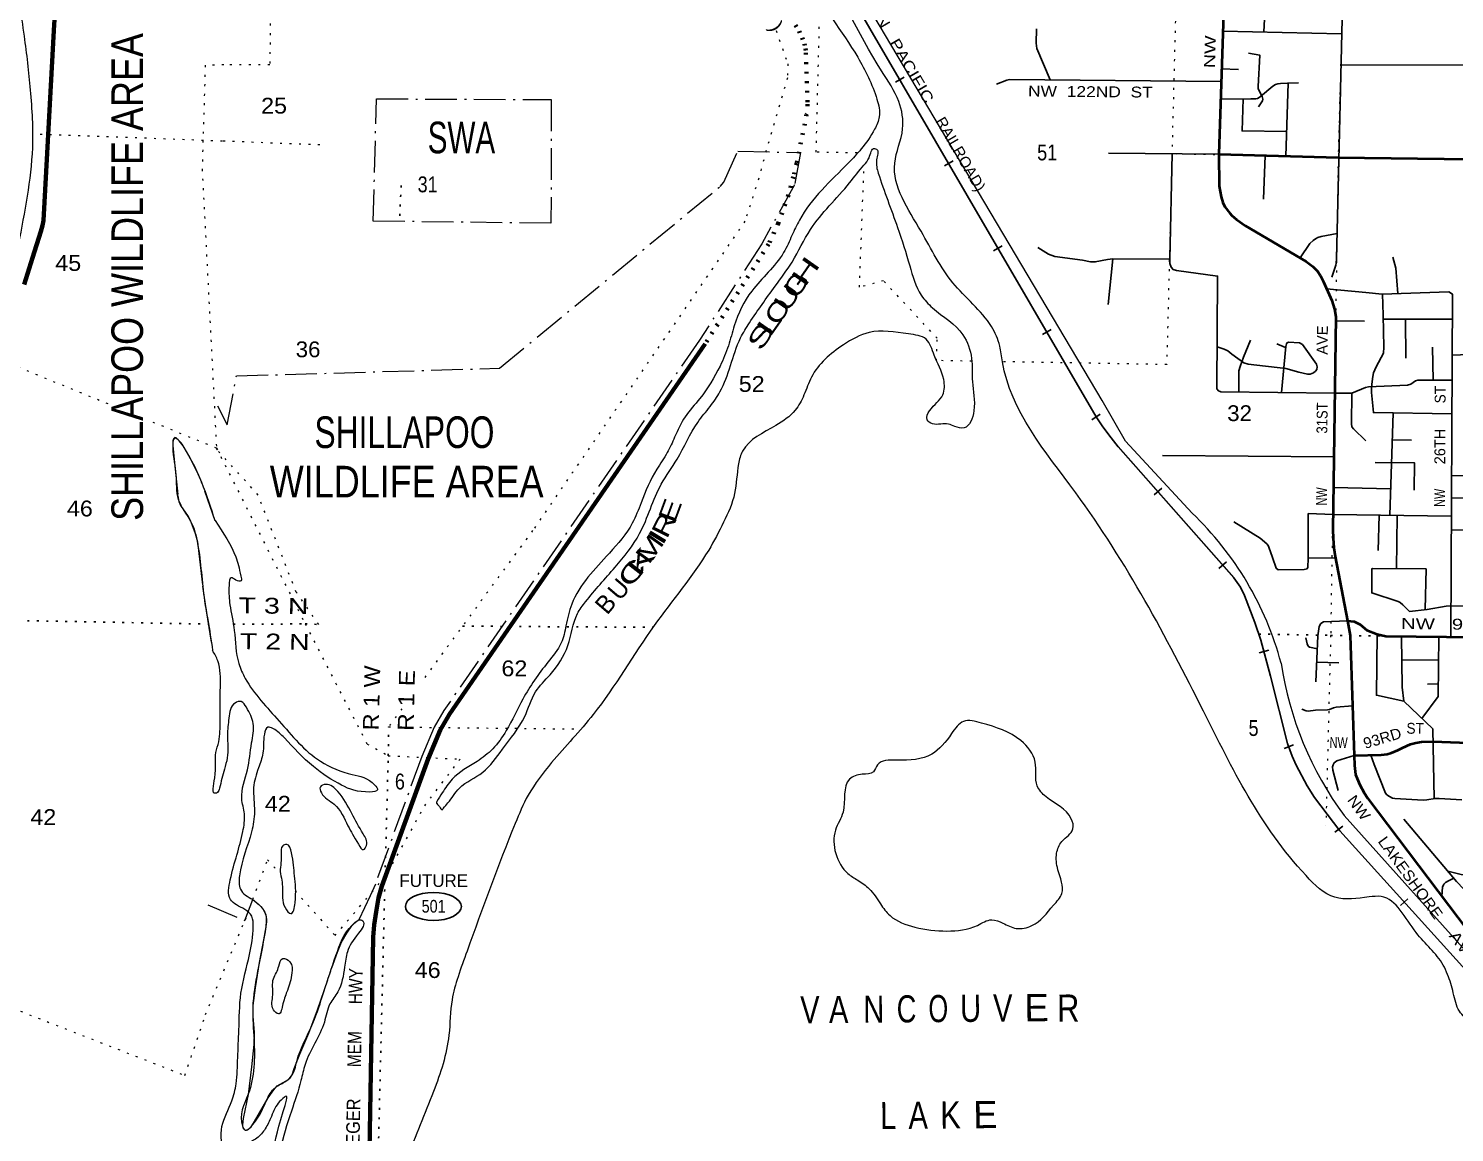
# Model space of a CAD drawing. Header units: feet. Extents: x -481249 to -254670, y -730376 to -544252.
# Drawn here: x -449858 to -434086, y -662794 to -650586 of the extents above; entities that cross this region are included whole.
import ezdxf
from ezdxf.enums import TextEntityAlignment as Align

# ---------------------------------------------------------------- set-up
doc = ezdxf.new("R2010")
doc.units = ezdxf.units.FT
doc.header["$LTSCALE"] = 70
doc.linetypes.add('DOT_DASHED', pattern=[7.7, 5, -1.2, 0.3, -1.2])
doc.linetypes.add('DOTTED', pattern=[1.5, 0.3, -1.2])
for name, color, linetype, lineweight in [('23', 7, 'Continuous', 70), ('26', 7, 'Continuous', 40), ('27', 7, 'Continuous', 13), ('29', 7, 'Continuous', 25), ('34', 7, 'Continuous', 25), ('39', 7, 'Continuous', 13), ('41', 7, 'Continuous', 13), ('44', 7, 'DOT_DASHED', 13), ('51', 7, 'DOTTED', 35), ('52', 7, 'Continuous', 25), ('6', 7, 'DOTTED', 25), ('7', 7, 'DOTTED', 13)]:
    doc.layers.add(name, color=color, linetype=linetype, lineweight=lineweight)
doc.layers.add('30', color=7, linetype='Continuous')

msp = doc.modelspace()

# ---------------------------------------------------------------- linework, layer by layer
at = {"layer": '23'}
for points in [[(-448273.37, -641237.6), (-448324.82, -643076.05), (-448342.41, -646132.74), (-448350.02, -646254.87), (-448361.07, -646338.92), (-448374.33, -646431.81), (-448393.12, -646516.45), (-448897.17, -648609.35), (-448934.71, -648728.13), (-449527.28, -650190.02), (-449543.27, -650245.53), (-449553.78, -650303.59), (-449575.1, -650541.88), (-449691.39, -652708.4), (-449702.45, -652765.9), (-449720.13, -652832.26), (-449815.18, -653121.31), (-449906.94, -653417.3)], [(-442374.07, -654074.84), (-445201.37, -658169.7), (-445305.22, -658346.38), (-445438.59, -658662.63), (-445949.61, -660069.77), (-445985.19, -660199.67), (-446013.43, -660353.91), (-446034.62, -660498.75), (-446045.67, -660634.25), (-446128.55, -665347.74)]]:
    msp.add_lwpolyline(points, dxfattribs=at)
at = {"layer": '26'}
for points in [[(-435995.36, -645291.79), (-436504.94, -646598.11), (-436513.8, -646644.89), (-436521.42, -646701.74), (-436524.21, -646868.6), (-436691.91, -651975.39)], [(-436691.91, -651975.39), (-435371.28, -652013.67), (-432735.37, -652045.45)], [(-436691.91, -651975.39), (-436687.14, -652330.61), (-436666.7, -652448.18), (-436647.86, -652511.78), (-436626.68, -652556.53), (-436570.18, -652629.54), (-436546.64, -652655.45), (-436497.18, -652698.48), (-436398.33, -652768.5), (-435724.43, -653160.89), (-435652.09, -653219.54), (-435600.3, -653271.35), (-435567.34, -653320.82), (-435534.94, -653386.86), (-435442.57, -653594.03), (-435411.97, -653688.24), (-435399.16, -653774.11), (-435430.8, -656129.48), (-435427.83, -656220.3), (-435420.96, -656327.28), (-435404.91, -656426.24), (-435269.42, -657135.26)], [(-435269.42, -657135.26), (-435238.06, -657299.34), (-435194.51, -658624.85)], [(-435269.42, -657135.26), (-435196.61, -657142.75), (-435127.07, -657178.57), (-435056.49, -657240.99), (-434941.94, -657283.97), (-434843.76, -657304.44), (-432834.79, -657326.52)], [(-435194.51, -658624.85), (-434896.26, -658619.8), (-434829.5, -658611.27), (-434782.63, -658597.06), (-434713.03, -658567.22), (-434659.06, -658541.64), (-434572.41, -658501.85), (-434514.18, -658484.79), (-434451.68, -658474.84), (-434323.72, -658470.47), (-432853.84, -658527.46)], [(-435194.51, -658624.85), (-435190.83, -658736.7), (-435180.28, -658833.68), (-435163.8, -658880.79), (-435133.19, -658951.46), (-435084.11, -659037.68), (-435043.73, -659099.86), (-433487.55, -661158.17), (-433255.54, -661520.52), (-432945.7, -662081.61), (-432905.93, -662179.19), (-432777.28, -662593.13)]]:
    msp.add_lwpolyline(points, dxfattribs=at)
at = {"layer": '29'}
for p, q in [((-436184.59, -650411.76), (-436193.1, -650624.86)), ((-436647.21, -650614.2), (-435333.96, -650645.04)), ((-436473.26, -651038.01), (-436660.99, -651033.72)), ((-435342.75, -650990.77), (-433979.54, -650986.31)), ((-435950.46, -651996.88), (-435924.82, -651189.9)), ((-436691.91, -651975.39), (-437910.79, -651965.02)), ((-436179.92, -651990.23), (-436196.84, -652472.06)), ((-437864.18, -653134.67), (-437914.87, -653639.7)), ((-435080.6, -653823.06), (-435399.76, -653819.06)), ((-434874.9, -653801.66), (-434110.26, -653800.06)), ((-434628.89, -653801.15), (-434623.89, -654231.12)), ((-435954.98, -654112.99), (-436052.17, -654072.48)), ((-434327.15, -654110), (-434322.56, -654476.02)), ((-434761.99, -654837.05), (-434798.97, -655969.09)), ((-434562.68, -655137.97), (-434771.76, -655136.2)), ((-435419.96, -655322.77), (-437314.63, -655306.37)), ((-434789.45, -655677.58), (-435424.53, -655662.45)), ((-434120.08, -655777.07), (-433594.11, -655778.69)), ((-435428.52, -655959.87), (-434121.08, -655979.01)), ((-434920.13, -655967.31), (-434929.22, -656357.47)), ((-434721.1, -655970.23), (-434727.47, -656559.47)), ((-433781.12, -656136.67), (-434121.83, -656130.69)), ((-435703.67, -656438.63), (-435402.35, -656442.04)), ((-435609.76, -657592.36), (-435364.51, -657601.6)), ((-434261.21, -657570.59), (-434668.37, -657567.51)), ((-434264.93, -657833.86), (-434384.98, -657836.68))]:
    msp.add_line(p, q, dxfattribs=at)
for points in [[(-435301.89, -649383.11), (-435388.97, -653131.76), (-435396.04, -653181.22), (-435399.01, -653204.54), (-435440.42, -653335.97)], [(-438557.51, -651155.53), (-438704.01, -650806.91), (-438712.97, -650749.26), (-438709.66, -650589.01)], [(-436365.36, -650859.37), (-436239.64, -650880.78), (-436258.81, -651228), (-436255.67, -651254.31), (-436212.57, -651336.74), (-436207.02, -651369.32), (-436209.37, -651386.99), (-436215.24, -651398.66), (-436253.8, -651452.18)], [(-436665.58, -651173.68), (-439007.63, -651151.21), (-439035.48, -651156.75), (-439152.15, -651203.53)], [(-435811.09, -651187.4), (-435931.08, -651190.04), (-436011.63, -651195.02), (-436038.7, -651198.55), (-436065.77, -651206.8), (-436095.37, -651222.15), (-436230.56, -651339.88), (-436246.71, -651350.34), (-436265.87, -651358.72), (-436281.17, -651362.26), (-436338.81, -651363.29), (-436672.01, -651369.25)], [(-436422.96, -651364.8), (-436434.19, -651717.93), (-435941.77, -651723.51)], [(-437209.89, -651972.89), (-437233.66, -653135.8), (-437234.61, -653183.58), (-437220.61, -653223.88), (-437198.9, -653250.11), (-437159.28, -653263.66), (-436705.86, -653323.64), (-436715.35, -654572.59), (-436695.52, -654593.29), (-436669.69, -654603.08), (-435410.51, -654619.32)], [(-435382.52, -652854.02), (-435560.83, -652886.79), (-435595.64, -652898.54), (-435624.39, -652910.35), (-435649.1, -652929.19), (-435684.34, -652965.49), (-435790.76, -653122.27)], [(-437233.66, -653135.92), (-437863.43, -653134.67), (-437922.01, -653138.82), (-438059.71, -653166.42), (-438112.7, -653164.73), (-438201.47, -653148.82), (-438505.83, -653108.2), (-438576.63, -653082.62), (-438693.78, -653007.35)], [(-434766.27, -653115.78), (-434733.6, -653238.06), (-434712.04, -653516.54)], [(-435500.37, -653464.4), (-435066.38, -653506.08), (-434886.62, -653522.11), (-434146.61, -653498.51), (-434108.88, -653522.92), (-434127.7, -657311.9)], [(-434881.33, -653521.94), (-434875.78, -653757.68), (-434868.72, -654110.99), (-434871.68, -654175.78), (-434953.46, -654327.69), (-434979.98, -654392.39), (-434989.94, -654435.45), (-434999.35, -654520.07), (-435004.07, -654573.24), (-435004.34, -654611.95), (-434982.75, -654834.02), (-434115.45, -654845.92)], [(-436000.1, -654611.71), (-435952.54, -654103.59), (-435944.55, -654072.74), (-435937.49, -654063.32), (-435922.03, -654055.97), (-435800.15, -654063.34), (-435765.64, -654082.16), (-435610.74, -654297.31), (-435603.21, -654327.13), (-435609.39, -654357.28), (-435622.04, -654374.23), (-435643.23, -654393.08), (-435680.89, -654407.21), (-435711.91, -654408.08), (-435807.62, -654385.01), (-435951.15, -654345.42), (-436368.29, -654298.86), (-436414.33, -654284.22), (-436547.26, -654188.78), (-436591.93, -654150.47), (-436634.61, -654131.84), (-436711.81, -654106.41)], [(-436341.65, -654033.23), (-436417.66, -654222.23), (-436457.75, -654324.77), (-436469.26, -654371.53), (-436469.85, -654605.66)], [(-434112.24, -654200.14), (-433836.15, -654187.51), (-433783.83, -654156.12), (-433748.16, -654141.61), (-433731.66, -654138.73), (-433539.77, -654142.9)], [(-434113.61, -654476.21), (-434491.05, -654475.87), (-434515.6, -654481.97), (-434569.74, -654520.84), (-434605.58, -654528.53), (-435037.03, -654549.69), (-435069.71, -654555.25), (-435221.84, -654616.84), (-435410.51, -654619.32)], [(-435221.84, -654616.84), (-435226.02, -654959.17), (-435219.48, -654991.93), (-435202.61, -655013.39), (-435066.08, -655144.84)], [(-434962.72, -655385.83), (-434527.37, -655390), (-434530.17, -655692.5)], [(-434410.49, -657012.64), (-434400.24, -656563), (-434987.35, -656556.66), (-434998.19, -656560.65), (-435000.28, -656828.31), (-434708.63, -656921.03), (-434685.09, -656935.16), (-434657.8, -656958.09), (-434582.63, -657032.89), (-434388.44, -657009.11), (-434176.6, -656975.2), (-434120.13, -656972.17), (-433648.3, -656973.52), (-433582.71, -655527.36), (-433624.64, -655522.89), (-433880.66, -655531.98), (-433988.28, -655528.97), (-434118.86, -655531.35)], [(-435428.52, -655959.87), (-435702.57, -655951.02), (-435703.92, -656446.63), (-435706.96, -656542.52), (-435716.19, -656559.47), (-435747.22, -656568.04), (-436034, -656571.25), (-436058.97, -656554.52), (-436099.68, -656436.15), (-436137.58, -656321.57), (-436146.99, -656302.73), (-436160.03, -656285.58), (-436233.33, -656222.8), (-436527.27, -656041.6)], [(-435269.42, -657135.26), (-435535.55, -657148), (-435563.19, -657165.97), (-435582.09, -657199.43), (-435595.19, -657301.21), (-435620.68, -657810.53)], [(-435602.41, -657445.42), (-435690.5, -657426.03), (-435704.44, -657415.64), (-435714.13, -657391.79), (-435729.41, -657325.67)], [(-434941.94, -657283.97), (-434948.52, -657960.04), (-434645.33, -658025.42), (-434326.73, -658330.8), (-434310.07, -659103.97)], [(-434671.25, -657305.75), (-434665.66, -657871.31), (-434645.33, -658025.42)], [(-434257.54, -657310.43), (-434266.9, -657973.75), (-434447.5, -658215.04)], [(-435212.53, -658076.4), (-435392.52, -658092.25), (-435423.86, -658098.55), (-435466.68, -658115.8), (-435490.06, -658119.78), (-435622.05, -658122.28), (-435705.62, -658133.47), (-435726.11, -658131.1), (-435773.89, -658112.57)], [(-435194.51, -658624.85), (-435387.83, -658684.63), (-435416.08, -658704.65), (-435427.85, -658728.21), (-435434.91, -658750.59), (-435431.28, -658785.94), (-435373.74, -659012.42)], [(-435011.98, -658621.76), (-434972.77, -658725.18), (-434848.22, -659040.35), (-434832.26, -659060.33), (-434805.18, -659080.35), (-434771.05, -659096.83), (-434744.89, -659099.48), (-434431.21, -659119.02), (-434393.21, -659117.45), (-434301.07, -659102.51), (-434254.32, -659100.96), (-434003.3, -659113.87)], [(-434646.66, -659327.6), (-434064.31, -660017.68), (-433898.26, -660193.43), (-433877.06, -660208.3), (-433846.46, -660220.08), (-433802.91, -660228.32), (-433774.64, -660224.8), (-433732.27, -660189.31)], [(-432892.21, -659826.1), (-433495.02, -659813.1), (-433739.29, -659846.31), (-433932.22, -659938.05), (-433958.29, -659945.68), (-433973.59, -659945.68), (-434012.23, -659941.14), (-434160, -659904.29)], [(-434225.69, -660181.86), (-434216.37, -660080.93), (-434203.11, -660046.95), (-434185.82, -660029.32), (-434152.5, -660012.8), (-434098.36, -659984.53)]]:
    msp.add_lwpolyline(points, dxfattribs=at)
at = {"layer": '34'}
for p, q in [((-440173.06, -651123.78), (-440268.66, -651179.43)), ((-439631.43, -652049.13), (-439727.02, -652104.78)), ((-439087.47, -652988.84), (-439183.07, -653044.49)), ((-438545.84, -653914.19), (-438641.43, -653969.84)), ((-438003.97, -654850.48), (-438095.13, -654913.13)), ((-437323.64, -655669.42), (-437406.61, -655742.57)), ((-436607.49, -656485.55), (-436690.45, -656558.7)), ((-436138.7, -657462.13), (-436245.53, -657490.79)), ((-435867.19, -658508.43), (-435971.11, -658546.32)), ((-435322.27, -659405.55), (-435410.14, -659472.73)), ((-434600.59, -660210.52), (-434682.65, -660284.69))]:
    msp.add_line(p, q, dxfattribs=at)
at = {"layer": '34', "lineweight": 13}
msp.add_line((-433622.33, -661166.35), (-435306.85, -659290.21), dxfattribs=at)
at = {"layer": '34'}
msp.add_lwpolyline([(-433512.03, -661496.34), (-435353.41, -659459.02), (-435634.54, -659091.3), (-435716, -658959.14), (-435837.04, -658733.21), (-435879.44, -658634.23), (-435930.99, -658492.84), (-436120.91, -657749.2), (-436227.82, -657350.71), (-436292.42, -657155.8), (-436406.66, -656856.29), (-436453.68, -656762.22), (-436524.82, -656661.85), (-437804.62, -655210.45), (-437908.21, -655078.55), (-437982.2, -654978.57), (-438049.49, -654880.65), (-440901.31, -649981.18), (-441031.76, -649742.09), (-441093.25, -649605.17), (-442429.61, -645788.88), (-442575.86, -645388.88), (-442638.99, -645180.88), (-443547.78, -641207.59)], dxfattribs=at)
at = {"layer": '34', "lineweight": 13}
for points in [[(-433511.18, -661495.64), (-435352.56, -659458.32), (-435633.63, -659090.68), (-435715.05, -658958.59), (-435836.05, -658732.73), (-435878.42, -658633.82), (-435929.94, -658492.51), (-436119.85, -657748.92), (-436226.77, -657350.39), (-436291.38, -657155.43), (-436405.65, -656855.85), (-436452.73, -656761.65), (-436523.96, -656661.17), (-437803.77, -655209.75), (-437907.34, -655077.88), (-437981.3, -654977.93), (-438048.56, -654880.06), (-440900.35, -649980.64), (-441030.77, -649741.6), (-441092.23, -649604.76), (-442428.57, -645788.51), (-442574.82, -645388.53), (-442637.93, -645180.6), (-443546.72, -641207.31)], [(-436987.9, -655944.98), (-437723.23, -655150.62), (-437982.75, -654699.36), (-440856.43, -649853.89)]]:
    msp.add_lwpolyline(points, dxfattribs=at)
for centre, radius, start, end in [((-439457, -658532.45), 3576.51, 15.05841, 46.34101), ((-432231.51, -657033.33), 3814.61, 188.59245, 216.27344)]:
    msp.add_arc(centre, radius, start, end, dxfattribs=at)
at = {"layer": '39'}
for points in [[(-448817.68, -639214.43), (-448735.82, -639478.37), (-448585.35, -640029.42), (-448563.24, -640882.15), (-448598.15, -641344.13), (-448588.51, -641428.22), (-448637.08, -641592.47), (-448832.04, -642345.25), (-448848.28, -642568.29), (-448815.36, -642820.67), (-448618.72, -643650.41), (-448651.3, -643743.28), (-448670.02, -643912.37), (-448673.88, -644049.95), (-448625.02, -644161.1), (-448552.86, -644296.85), (-448540.83, -644652.4), (-448561.33, -644813.45), (-448591.14, -644950.3), (-448594.22, -645131.81), (-448621.97, -645194.88), (-448732.16, -645275.57), (-448820.02, -645201.24), (-448886.84, -645017.74), (-448862.08, -644918.67), (-448800.54, -644790.7), (-448771.06, -644665.82), (-448769.66, -644615.97), (-448843.39, -644607.89), (-448958.25, -644712.39), (-449110.85, -644951.52), (-449168.42, -645223.28), (-449316.54, -645873.62), (-449487.18, -646543.28), (-449690.6, -647455.47), (-449750.28, -647731.15), (-449862.91, -648113.1), (-450016.03, -648871.06), (-449966.9, -648972.23), (-449890.3, -649092.14), (-449901.07, -649119.78), (-450012.46, -649100.65), (-450092.52, -649104.37), (-450134.2, -649236.89), (-450133.19, -649486.36), (-450032.69, -649966.15), (-449906.48, -650670.17), (-449839.23, -651266.76), (-449815.15, -651906.02), (-449968.88, -652971.28), (-450082.44, -653672.49), (-450169.81, -654294.62), (-450241.55, -654715.64), (-450461.46, -655717.16), (-450608.56, -656259.77), (-450668.12, -656459.63), (-450703.8, -656520.48), (-450744.69, -656553.25), (-450776.54, -656548.35), (-450758.22, -656465.06), (-450742.51, -656403.64), (-450757.98, -656385.24), (-450899.68, -656449.07), (-451144.7, -656633.69), (-451312.24, -656978.16), (-451393.46, -657380.96), (-451415.35, -657520.03), (-451461.4, -657594.55), (-451543.52, -657672.04), (-451871.49, -657964.07), (-452092.23, -658281.09), (-452232.91, -658879.75), (-452291.02, -659384.98), (-452301.99, -659634.11), (-452370.81, -660164.97), (-452409.64, -660481.16), (-452416.09, -660925.99), (-452394.47, -661367.62), (-452265.32, -662395.01), (-452121.56, -662971.81), (-451983.52, -663181.27), (-451416.52, -663704.23), (-451278.15, -663973.57), (-451164.83, -664138.42), (-451086.58, -664270.35), (-450933.23, -664576.03)], [(-446564.33, -639283.46), (-446539.71, -639354.8), (-446229.67, -640267.62), (-446218.68, -640545.53), (-446199.15, -640773.58), (-446213.72, -641197.1), (-446273.41, -641726.02), (-446203.94, -642328.35), (-446217.58, -642665.94), (-446322.18, -642724.71), (-446373.28, -642828.05), (-446368.59, -642950.01), (-446400.35, -643113.53), (-446405.92, -643259.35), (-446389.7, -643423.41), (-446390.78, -643523.32), (-446333.65, -643601.91), (-446081.62, -643776.64), (-446038.61, -643867.05), (-445960.39, -644029.82), (-445932.3, -644020.14), (-445962.47, -643851.93), (-446054.92, -643710.99), (-446267.37, -643574.68), (-446280.92, -643532.56), (-446277.64, -643414.69), (-446290.62, -643320.61), (-446303.37, -643204.56), (-446299.83, -643062.7), (-446285.94, -642887), (-446225.54, -642847.71), (-446118.82, -642962.83), (-446015.5, -643207.82), (-445766.58, -643670.29), (-445562.81, -644056.3), (-445238.9, -644609.55), (-445062.59, -644761.44), (-444349.27, -644987.35), (-443856.11, -645234.75), (-443518.94, -645486.38), (-443194.16, -645959.7), (-443024.4, -646347.33), (-442758.03, -646859.96), (-442415.44, -647535.33), (-442291.25, -647884.47), (-442026.34, -648532.98), (-441841.09, -648966.75), (-441502.84, -649674.05), (-441481.48, -649732.25), (-441503.79, -649761.97), (-441584.38, -649819.02), (-441625.07, -649884.5), (-441496.91, -649865.97), (-441420.78, -649850.85), (-441276.5, -650006.36), (-440686.4, -650904.37), (-440473.48, -651368.43), (-440447.59, -651562.57), (-440499.05, -651699.89), (-440647.36, -651918.04), (-440788.98, -652072.32), (-441331.64, -652705.69), (-441413.43, -652874.63), (-441505.44, -653063.45), (-441857.92, -653489.13), (-442052, -653872.64), (-442116.36, -654093.74), (-442208.76, -654318.53), (-442432.56, -654677.72), (-442594.69, -654879.73), (-442711.1, -655106.24), (-442792.89, -655275.18), (-442908.85, -655459.73), (-443082.8, -655831.47), (-443179.2, -656056.21), (-443432.69, -656387.09), (-443848.65, -656951.94), (-443913.21, -657191.03), (-443965.23, -657380.3), (-444113.5, -657594.45), (-444389.79, -658001.02), (-444573.51, -658350.67), (-444723.64, -658552.81), (-444897.07, -658690.74), (-445171.11, -658887.49), (-445280.7, -659038.13), (-445341.7, -659133.37)], [(-433903.58, -663026.04), (-433808.18, -663079.08), (-433902.83, -663141.96), (-434077.7, -663227.91), (-434197.13, -663364.45), (-434168.27, -663468.7), (-433852.1, -663628.16), (-433483.3, -663728.27), (-433262.29, -663812.71), (-433048.86, -663859.09), (-432993.96, -663773.78), (-432988.13, -663603.97), (-433171.39, -663356.08), (-433152.73, -663294.34), (-433056.1, -663233.48), (-433035.08, -663137.79), (-433074.56, -663091.38), (-433132.97, -663130.69), (-433175.44, -663176.17), (-433248.93, -663131.37), (-433295.55, -663004.94), (-433260.34, -662891.43), (-433247.2, -662785.66), (-433381.6, -662456.38), (-433562.58, -662182.54), (-433913.95, -661579.02), (-434030.56, -661453.79), (-434098.35, -661251.17), (-434162.12, -661046.61), (-434210.97, -660942.13), (-434510.99, -660583.01), (-434896.56, -660184.94), (-435030.57, -660189.42), (-435408.48, -660193.13), (-435727.79, -659953.69), (-436861.78, -658136.22), (-438275.21, -655720.04), (-439085.3, -654271.96), (-439115.41, -654097.75), (-439207.06, -653882.87), (-439633.69, -653398.41), (-439985.42, -652828.85), (-440277.17, -652074.12), (-440189.11, -651695.4), (-440231.85, -651395.15), (-440422.12, -651055.25), (-441169.9, -649761.76), (-441737.08, -648592.22), (-441770.56, -648360.01), (-441816, -648309.54), (-441858.49, -648171.16), (-441913.71, -648100.59), (-441981.84, -647929.94), (-442090.86, -647656.92), (-442440.54, -646897.53), (-443009.34, -645877.86), (-443336.41, -645246.63), (-443363.62, -644988.52), (-443352.64, -644526.99), (-443707.73, -644083.31), (-443859.06, -643655.91), (-443902.06, -643379.64), (-443711.32, -643120), (-443526.47, -642850.29), (-443489.99, -642804.74), (-443354.65, -642676.37), (-443257.25, -642543.58), (-443154.67, -642486.78), (-443005.19, -642530.44), (-442640.65, -642654.48), (-442464.78, -642660.47), (-442462.26, -642612.53), (-442544.12, -642601.62), (-442637.68, -642564.58), (-442569.44, -642539.38), (-442391.41, -642531.4), (-442182.92, -642479.8), (-441994.1, -642398), (-441903.62, -642351.06), (-441722.25, -642403.08), (-441542.25, -642582.98), (-441477.17, -642851.52), (-441251.89, -643281.74), (-441243.26, -643407.75), (-441190.62, -643532.25), (-441100.11, -643667.17), (-441012.58, -643708.13), (-440978.25, -643676.54), (-440997.55, -643612.37), (-441007.14, -643574.3), (-440953.2, -643578.9)], [(-445341.7, -659133.37), (-445345.85, -659147.31), (-445341.96, -659157.35), (-445312.32, -659189.66), (-445282.72, -659225.97), (-445270.58, -659212.12), (-445217.91, -659148.76), (-445092.2, -658986.31), (-444834.4, -658811.36), (-444615.71, -658556.03), (-444369.9, -658195.09), (-444249, -657922.67), (-444089, -657732.63), (-443891.57, -657409.11), (-443785.8, -657056.58), (-443696.41, -656925.69), (-443370.4, -656543.67), (-443098.47, -656171.04), (-442858.64, -655624.17), (-442683.72, -655348.36), (-442455.4, -654941.26), (-442317.54, -654764.95), (-442209.84, -654604.3), (-442092.75, -654313.84), (-441981.47, -654007.34), (-441883.73, -653842.57), (-441599.43, -653436.1), (-441412.61, -653168.42), (-441208.79, -652809), (-440775.36, -652292.31), (-440617.29, -652096.25), (-440560.44, -652014.95), (-440499.34, -651911.72), (-440477.46, -651921.96), (-440476.71, -652037.88), (-440458.32, -652185.98), (-440244.89, -652787.94), (-440111.48, -653209.13), (-439983.06, -653536.34), (-439858.6, -653675.65), (-439521.93, -653973.24), (-439426.78, -654234.12), (-439417.57, -654492.02), (-439401.05, -654813.97), (-439509.05, -655002.6), (-439610.85, -654987.46), (-439682.54, -654960.67), (-439858.44, -654956.68), (-439917.94, -654912.04), (-439890.87, -654812.42), (-439745.02, -654636.2), (-439735.19, -654466.44), (-439840.27, -654199.46), (-439930.33, -654022.57), (-440125.63, -653964.4), (-440559.31, -653947.5), (-440844.69, -654084.16), (-441198.43, -654441.88), (-441280.53, -654638.8), (-441378.32, -654807.57), (-441592.08, -654977.01), (-441958.99, -655258.64), (-442004.51, -655400.02), (-442048.05, -655729.28), (-442169.42, -656045.66), (-442334.69, -656353.55), (-442937.5, -657188.09), (-443611.9, -658171.7), (-444071.49, -658704.09), (-444331.3, -659064.87), (-444474.63, -659377.01), (-445007.68, -660787.9), (-445106.72, -661072.56), (-445173.43, -661325.61), (-445207.65, -661716.93), (-445378.32, -662340.52), (-445662.24, -663082.74), (-445770.96, -663523.17), (-445877.33, -664301.38), (-445840.28, -665129.17), (-445822.67, -665349.2), (-445827.59, -665435.08), (-445853.93, -665466.76), (-445956.72, -665543.54), (-445967, -665569.4), (-445937.64, -665627.69), (-445852.13, -665670.62), (-445728.16, -665670.03), (-445704.3, -665682.29), (-445701.21, -665766.26), (-445702.43, -666064.02)], [(-447793.76, -656031.26), (-447941.91, -655605.05), (-448136.95, -655218.37), (-448190.87, -655145), (-448241.96, -655113.61), (-448262.44, -655202.83), (-448227.43, -655523.12), (-448201.01, -655793.27), (-448065.8, -656032.58), (-447986.9, -656284.26), (-447910.61, -656915.03), (-447874.47, -657123.59), (-447821.6, -657463.91)], [(-447794.79, -656028.29), (-447565.74, -656428.22), (-447508.06, -656640.71), (-447506.62, -656692.69), (-447564.53, -656686.04), (-447616.22, -656659.47), (-447639.12, -656743.15), (-447629.46, -656959.09), (-447582.52, -657241.41), (-447532.49, -657607.7), (-447460.3, -657772.39), (-447085.52, -658244.28), (-446628.47, -658689.12), (-446278.17, -658834.98), (-446029.49, -658949.71), (-445998.11, -659006.03), (-446082.33, -659029.06), (-446395.41, -658953.56), (-446707.09, -658748.19), (-447027.55, -658430.8), (-447154.39, -658327.44), (-447210.22, -658312.82), (-447249.02, -658388.32), (-447265.3, -658599.97), (-447315.04, -658763.29), (-447367.37, -658980.53), (-447358.23, -659244.43), (-447390.63, -659467.9), (-447523.85, -659956.02), (-447513.46, -660104.02), (-447375.68, -660219.41)], [(-447682.33, -663523.51), (-447695.86, -663295.53), (-447709.18, -663047.57), (-447717.72, -662727.72), (-447608.71, -662445.17), (-447560.68, -662255.85), (-447543.56, -661966.27), (-447530.28, -661662.65), (-447507.89, -661255.21), (-447413.29, -660826.61), (-447371.99, -660519.31), (-447388.73, -660403.21), (-447465.9, -660328.39), (-447624.64, -660216.68), (-447626.28, -659998.82), (-447486.58, -659466.81), (-447470.48, -659271.14), (-447498.63, -659100.95), (-447437.23, -658783.89), (-447390.03, -658486.65), (-447371.73, -658273.02), (-447447.75, -658092.29), (-447505.06, -658029.69), (-447573.2, -658044.91), (-447640.98, -658212.01), (-447657, -658399.69), (-447659.72, -658651.47), (-447691.07, -658777.02), (-447745.33, -658988.24), (-447767.82, -659033.95), (-447787.91, -659043.72), (-447798.08, -658873.73), (-447785.04, -658592.09), (-447753.76, -658472.54), (-447739.3, -658244.87), (-447735.23, -657867.21), (-447764.11, -657579.1), (-447821.6, -657463.91)], [(-440686.66, -660003.46), (-440793.84, -659930.3), (-440932.61, -659451.09), (-440848.47, -659250.2), (-440776.58, -658887.29), (-440636.04, -658832.92), (-440511.77, -658804.35), (-440466.97, -658728.92), (-440256.48, -658677.34), (-439867.91, -658611.8), (-439647.5, -658382.47), (-439516.1, -658248.06), (-439318.36, -658266.29), (-438880.61, -658461.1), (-438723.23, -658698.7), (-438700.07, -658960.76), (-438603.41, -659081.77), (-438324.12, -659324.75), (-438305.34, -659436.88), (-438426.8, -659575.4), (-438486.19, -659706.62), (-438472.16, -659888.64), (-438429.01, -660150.93), (-438520.39, -660281.8), (-438760.74, -660506.9), (-438933.01, -660536.93), (-439080.34, -660479.3), (-439203.89, -660441.93), (-439362.51, -660504.09), (-439699.07, -660566.23), (-440054.5, -660524.23), (-440329.01, -660395.22), (-440435.58, -660266.11), (-440559.73, -660098.83), (-440686.66, -660003.46)], [(-446281.63, -659268.13), (-446436.14, -659023.05), (-446571.26, -658945.58), (-446629.52, -658970.9), (-446618.26, -659038.97), (-446477.66, -659164.47), (-446324.27, -659402.03), (-446208.53, -659607.19), (-446151.18, -659665.79), (-446120.7, -659620.17), (-446157.28, -659489.86), (-446282.1, -659267.38)], [(-447075.5, -659909.13), (-447063.35, -659709.42), (-447046.45, -659625.68), (-447002.27, -659608.19), (-446947.29, -659700.74), (-446916.05, -659954.9), (-446909.29, -660254.75), (-446954.56, -660374.15), (-447019.82, -660307.46), (-447047.54, -660097.31), (-447075.5, -659909.13)], [(-447375.68, -660219.41), (-447323.23, -660262.06), (-447242.34, -660362.9), (-447240.63, -660574.76), (-447323.32, -661011.49), (-447377.65, -661414.57), (-447363.48, -661768.46), (-447427.97, -662371.27), (-447491.76, -662724.28), (-447466.22, -662766.54), (-447377.62, -662707.59), (-447224.77, -662439.52), (-447127.27, -662296.73), (-447006.52, -662224.16), (-446947.94, -662168.86), (-446890.22, -662007.64), (-446711.71, -661583.98), (-446592.03, -661239.6), (-446457.73, -660837.43), (-446280.19, -660503.69), (-446204.94, -660443.24)], [(-446204.94, -660443.24), (-446203.55, -660442.61), (-446161.7, -660455.07), (-446207.15, -660590.46), (-446331.34, -660796.89), (-446361.13, -660964.43), (-446438.08, -661239.35), (-446523.48, -661372.28), (-446585.64, -661573.42), (-446798.61, -662040.65), (-446844.53, -662220), (-446950.13, -662556.54), (-447074.82, -662994.8), (-447144.42, -663515.61), (-447167.65, -663815.12), (-447167.12, -663951.03), (-447122.2, -664235.32), (-447074.86, -664665.53), (-447087.61, -665105.05), (-447124.69, -665206.56), (-447164.69, -665208.1), (-447179.24, -665074.04), (-447143.98, -664770.67), (-447162.64, -664462.69), (-447217.34, -664158.3), (-447254.62, -663908.07), (-447223.61, -663442.77), (-447153.24, -663035.88), (-447040.18, -662563.52), (-447018.39, -662397.89), (-447026.46, -662403.8), (-447095.14, -662468.97), (-447180.93, -662637.87), (-447248.3, -662767.01), (-447347.2, -662866.3), (-447516.47, -662975.81), (-447552.65, -663179.24), (-447543.53, -663445.15), (-447537.41, -663619.08), (-447557.68, -663644.83), (-447619.87, -663664.11), (-447665.67, -663647.61), (-447682.33, -663523.51)], [(-446993.72, -661223.06), (-446943.64, -661029.78), (-446966.32, -660907.61), (-447045.89, -660870.74), (-447088.78, -660954.19), (-447115.54, -661025.83), (-447148.26, -661093.41), (-447156.2, -661273.18), (-447147.98, -661437.15), (-447094.5, -661483.72), (-447043.29, -661370.39), (-446993.72, -661223.06)]]:
    msp.add_spline(points, degree=3, dxfattribs=at)
at = {"layer": '44'}
msp.add_lwpolyline([(-446044.64, -652716.27), (-446008.87, -651364.45), (-444076.31, -651371.6), (-444078.76, -652739.76)], close=True, dxfattribs=at)
for points in [[(-447767.77, -654760.04), (-447659.95, -654968.26), (-447558.14, -654427.82), (-444648.2, -654342.86), (-442209.33, -652334.02), (-442166.81, -652284.54), (-442012.57, -651943.4), (-441320.53, -651957.53)], [(-441320.53, -651957.53), (-441385.38, -652313.38), (-441748.32, -652966.77), (-442435.79, -654032.23)], [(-442435.79, -654032.23), (-445264.64, -658129.34), (-445372.4, -658312.66), (-445508.44, -658635.24), (-446021.14, -660047.03), (-446080.03, -660176.05), (-446204.94, -660443.24)], [(-447793.76, -656031.26), (-447954.01, -655572.07), (-448018.58, -655430.67), (-448147.18, -655201.72), (-448192.13, -655144.62), (-448224.05, -655111.69), (-448224.05, -655111.69), (-448238.6, -655110.12), (-448252.23, -655132.71), (-448260.11, -655162.25), (-448262.94, -655196.89), (-448242, -655389.38), (-448205.72, -655751.48), (-448196.6, -655815.78), (-448177.29, -655861.83), (-448092.67, -655981.07), (-448069.2, -656024.28), (-448015.52, -656169.22), (-447990.06, -656261.35), (-447972.04, -656389.94), (-447933.34, -656752.42), (-447891.14, -657025.19), (-447824.03, -657448.3)], [(-447875.84, -660277.97), (-447466.45, -660449.83), (-447377.03, -660218.51)], [(-447377.03, -660218.51), (-447311.01, -660274.57), (-447283.67, -660299.88), (-447261.25, -660326.7), (-447246.77, -660352.54), (-447236.51, -660381.95), (-447229.68, -660413.41), (-447227.3, -660455.48), (-447231.05, -660521.47), (-447257.19, -660664.61), (-447306.23, -660913.37), (-447351.77, -661196.35), (-447375.94, -661389.39), (-447378.32, -661511.14), (-447363.28, -661683.14), (-447367.15, -661820.85), (-447391.46, -662069.28), (-447428.16, -662372.81), (-447481.72, -662638.65), (-447491.03, -662712.31), (-447487.42, -662742.37), (-447461.73, -662768.65), (-447430.24, -662761.87), (-447395.47, -662731.13), (-447356.48, -662673.58), (-447207.13, -662411.11), (-447143.87, -662321.92), (-447108.68, -662279.84), (-447007.17, -662222.07), (-446974.91, -662200.62), (-446942.96, -662158.22), (-446917.57, -662088.12), (-446856.74, -661928.93), (-446756.33, -661696.11), (-446660.54, -661438.96), (-446502.69, -660971.86), (-446441.89, -660798.77), (-446396.57, -660689.49), (-446338.34, -660588.45), (-446283.01, -660507.35), (-446245.03, -660467.99), (-446204.94, -660443.24)]]:
    msp.add_lwpolyline(points, dxfattribs=at)
at = {"layer": '51', "lineweight": 70}
msp.add_lwpolyline([(-441374.92, -650548.89), (-441334.59, -650616.35), (-441300.36, -650688.29), (-441272.97, -650754.51), (-441263.84, -650807.03), (-441259.43, -650854.35), (-441239.87, -651424.71), (-441251.29, -651536.61), (-441360.84, -652075.52), (-441397.36, -652226.23), (-441452.13, -652427.18), (-441566.25, -652742.31), (-441671.24, -652970.66), (-442374.07, -654074.84)], dxfattribs=at)
at = {"layer": '52'}
msp.add_ellipse((-445379.46, -660294.2), major_axis=(309.24, -1), ratio=0.500121, dxfattribs=at)
at = {"layer": '6'}
for p, q in [((-445736.02, -652322.07), (-445754.28, -652717.56)), ((-451340.26, -657107.46), (-447868.7, -657172.06)), ((-445058, -657194.95), (-442951.35, -657207.93))]:
    msp.add_line(p, q, dxfattribs=at)
for points in [[(-447593.57, -657173.74), (-446798.02, -657170.36), (-446648.13, -657176.05)], [(-436249.95, -657282.1), (-435455.19, -657296.8), (-430187.62, -657358.45), (-424939.76, -657393.89), (-419658.22, -657457.69), (-415827.68, -657485.04)], [(-445914.51, -659966.25), (-445878.06, -658627.67), (-445876.63, -658309.93)], [(-446200.2, -672996.63), (-446182.63, -671468.48), (-446069.09, -666321.67), (-445914.51, -659966.25)]]:
    msp.add_lwpolyline(points, dxfattribs=at)
at = {"layer": '7'}
for p, q in [((-447713.91, -651831.32), (-449806.42, -651754.93)), ((-446634.88, -651874.22), (-447713.91, -651831.32)), ((-448880.72, -654777.28), (-450163.88, -654253.89)), ((-447778.56, -655226.85), (-448497.63, -654933.54)), ((-445728.79, -658108.56), (-445876.63, -658309.93)), ((-445876.63, -658309.93), (-445843.5, -658310.28)), ((-445528.22, -658313.56), (-443740.48, -658332.18))]:
    msp.add_line(p, q, dxfattribs=at)
for points in [[(-445663.4, -647076.87), (-446033.34, -647082.67), (-446061.6, -648635.44), (-447167, -648747.25), (-447188.87, -650988.33), (-447696.9, -650986.7)], [(-435251.54, -647515.26), (-435372.03, -652001.76), (-435455.19, -657296.8), (-435507.85, -659396.61)], [(-441129.22, -649830.1), (-441104.66, -649830.44), (-438450.01, -649872.49), (-437156.49, -649877.15), (-437211.28, -651988.93), (-437268.24, -654302.53), (-439083.59, -654270.94)], [(-440693.66, -651962.79), (-441145.49, -651953.86), (-441103.34, -650261.61)], [(-441589.08, -650609.9), (-441458.93, -650977.56), (-441462.61, -651133.4), (-441699.2, -651936.11), (-441780.49, -652242.95), (-441933.55, -652716.86), (-444281.71, -656137.65), (-445518.13, -657821.65)], [(-447696.9, -650986.7), (-447902.86, -650993.1), (-447928.04, -651824.28)], [(-447928.04, -651824.28), (-447936.95, -652142.45), (-447778.56, -655226.85)], [(-423787.84, -652154.08), (-424807.09, -652141.38), (-430088.63, -652077.57), (-435370.14, -652011.77), (-437209.89, -651972.89)], [(-439424.92, -654265), (-439814.08, -654258.23), (-439806.25, -654011.98), (-440401.18, -653375.72), (-440665.86, -653446.67), (-440616.71, -652097.37)], [(-446648.13, -657176.05), (-446896.19, -656819.51), (-447318.45, -655745.54), (-447769.09, -655246.61), (-447792.16, -655198.48)], [(-447778.56, -655226.85), (-446798.02, -657170.36), (-446112.6, -658499.11), (-445878.06, -658627.67)], [(-445878.06, -658627.67), (-445084.73, -658664.64), (-445465.97, -659161.94), (-445914.51, -659966.25)], [(-447376.27, -660215.07), (-447214.03, -659777.66), (-447074.62, -659934.46)], [(-446907.28, -660122.68), (-446467.35, -660617.49), (-445914.51, -659966.25)], [(-447899.18, -661489.84), (-447459.09, -660438.38), (-447430.62, -660361.63)], [(-452390.17, -660499.68), (-448127.43, -662163.18), (-447899.18, -661489.84)]]:
    msp.add_lwpolyline(points, dxfattribs=at)

# ---------------------------------------------------------------- texts
at = {"layer": '27'}
for s, rotation, width, p in [('NW   36TH   AVE', 88.119, 1.35, (-436736.13, -651026.51)), ('31ST', 89.23, 0.9, (-435492.4, -655066.07)), ('NW', 89.23, 0.75, (-435497.21, -655861.45)), ('NW   99TH   ST', 359.352, 1.4, (-434676.92, -657226.22)), ('ST', 359.352, 0.95, (-434618.03, -658384.04)), ('NW', 359.352, 0.75, (-435467.66, -658541.34)), ('93RD', 16.68, 1.05, (-435072.98, -658553.12)), ('NW', 306.091, 1.1, (-435277.63, -659119.13)), ('LAKESHORE', 306.091, 1.1, (-434938.81, -659575.47)), ('AVE', 306.591, 1.25, (-434152.06, -660622.25))]:
    msp.add_text(s, height=120, rotation=rotation, dxfattribs=dict(at, width=width)).set_placement(p)
msp.add_text('AVE', height=120, rotation=89.23, dxfattribs=at).set_placement((-435489.92, -654193.72))
at = {"layer": '30'}
for s, rotation, width, p in [('NW  122ND  ST', 359.45, 1.2, (-438802.87, -651337.49)), ('ST', 89.715, 0.95, (-434184.54, -654732.34)), ('NW', 89.715, 0.75, (-434190.71, -655876.56))]:
    msp.add_text(s, height=120, rotation=rotation, dxfattribs=dict(at, width=width)).set_placement(p)
msp.add_text('26TH', height=120, rotation=89.715, dxfattribs=at).set_placement((-434188.23, -655405.64))
at = {"layer": '34'}
for s, width, p in [('(UNION   PACIFIC', 1.25, (-440781.81, -649979.93)), ('RAILROAD)', 1.05, (-439830.68, -651608.65))]:
    msp.add_text(s, height=120, rotation=300.202, dxfattribs=dict(at, width=width)).set_placement(p)
at = {"layer": '41'}
for s, rotation, width, p in [('H', 55.103, 1.6, (-441181.85, -653327)), ('U', 55.03, 1.5, (-441385.19, -653618.33)), ('G', 55.072, 1.35, (-441286.38, -653476.87)), ('O', 55.029, 1.35, (-441491.68, -653769.05)), ('S', 56.443, 1.65, (-441677.7, -654043.76)), ('L', 55.029, 1.7, (-441584.4, -653904.06)), ('E', 69.716, 1.4, (-442668.42, -655949.8)), ('R', 63.357, 1.35, (-442739.09, -656120.84)), ('M', 54.525, 1.4, (-442906.45, -656395.75)), ('I', 58.742, 1.75, (-442815.84, -656260.77)), ('K', 52.124, 1.75, (-443008.96, -656541.42)), ('C', 49.567, 1.6, (-443110.27, -656666.97))]:
    msp.add_text(s, height=200, rotation=rotation, dxfattribs=dict(at, width=width)).set_placement(p, align=Align.CENTER)
for s, p in [('U', (-443254.82, -656850.9)), ('B', (-443399.93, -657011.72))]:
    msp.add_text(s, height=200, rotation=49.479, dxfattribs=at).set_placement(p, align=Align.CENTER)
for s, rotation, width, p in [('V', 0.529, 0.8, (-441320.42, -661588.06)), ('A', 0.529, 0.8, (-441003.31, -661584.87)), ('N', 0.528, 0.8, (-440623.46, -661581.63)), ('C', 0.528, 0.75, (-440253.7, -661578.22)), ('O', 0.528, 0.7, (-439902.86, -661574.98)), ('U', 0.528, 0.8, (-439552.01, -661571.75)), ('V', 0.528, 0.8, (-439186.97, -661568.38)), ('R', 0.528, 0.85, (-438479.71, -661569.53)), ('L', 0.528, 0.8, (-440436.28, -662756.88)), ('A', 0.528, 0.8, (-440123.28, -662754)), ('K', 0.528, 0.85, (-439772.44, -662750.76))]:
    msp.add_text(s, height=300.4, rotation=rotation, dxfattribs=dict(at, width=width)).set_placement(p)
for p in [(-438840.86, -661565.19), (-439407.41, -662747.4)]:
    msp.add_text('E', height=300.4, rotation=0.528, dxfattribs=at).set_placement(p)
at = {"layer": '44', "width": 0.85}
msp.add_text('SHILLAPOO WILDLIFE AREA', height=350, rotation=90, dxfattribs=at).set_placement((-448590.95, -656030.95))
at = {"layer": '44'}
for s, width, p in [('SWA', 0.7, (-445442.4, -651966.15)), ('SHILLAPOO', 0.75, (-446694.6, -655225.4)), ('WILDLIFE AREA', 0.85, (-447188.88, -655771.75))]:
    msp.add_text(s, height=350, dxfattribs=dict(at, width=width)).set_placement(p)
at = {"layer": '52', "width": 1.15}
msp.add_text(')', height=150, rotation=301.781, dxfattribs=at).set_placement((-441647.74, -650602.22), align=Align.CENTER)
at = {"layer": '52'}
msp.add_text('FUTURE', height=140, dxfattribs=at).set_placement((-445375.79, -660078.94), align=Align.CENTER)
at = {"layer": '52', "width": 0.85}
msp.add_text('501', height=140, dxfattribs=at).set_placement((-445376.74, -660362.51), align=Align.CENTER)
at = {"layer": '52'}
for s, width, p in [('HWY', 0.85, (-446168.74, -661376.62)), ('MEM', 0.85, (-446180.98, -662072.66)), ('RIEGER', 0.9, (-446199.25, -663111.67))]:
    msp.add_text(s, height=150, rotation=88.993, dxfattribs=dict(at, width=width)).set_placement(p)
at = {"layer": '6'}
for s, rotation, width, p in [('T 3 N', 359.276, 1.35, (-447535.18, -657052.27)), ('T 2 N', 359.276, 1.35, (-447521.15, -657448.39)), ('R 1 W', 88.577, 1.1, (-445984.29, -658348.98)), ('R 1 E', 88.576, 1.15, (-445599.49, -658355.08))]:
    msp.add_text(s, height=175.2, rotation=rotation, dxfattribs=dict(at, width=width)).set_placement(p)
at = {"layer": '7'}
for s, width, p in [('25', 1.1, (-447284.91, -651527.12)), ('51', 0.85, (-438701.37, -652044)), ('31', 0.85, (-445553.51, -652397.46)), ('45', 1.1, (-449561.54, -653266.98)), ('36', 1.05, (-446902.14, -654221.41)), ('52', 1.1, (-442001.92, -654604.65)), ('32', 1.05, (-436599.22, -654927.63)), ('46', 1.1, (-449432.96, -655981.36)), ('62', 1.1, (-444626.91, -657749.19)), ('5', 0.85, (-436362.99, -658409.23)), ('6', 0.85, (-445805.24, -659000.71)), ('42', 1.1, (-447243.4, -659247.02)), ('42', 1.1, (-449837.27, -659393.9)), ('46', 1.1, (-445585.67, -661085.69))]:
    msp.add_text(s, height=175, dxfattribs=dict(at, width=width)).set_placement(p)

doc.saveas('drawing.dxf')
